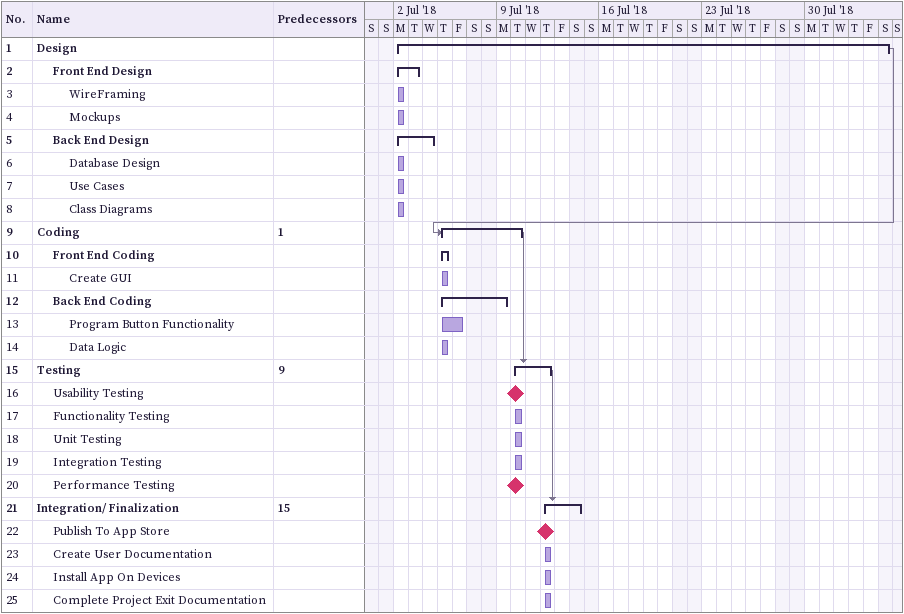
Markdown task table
| ID | Level | Task | Start | Finish | Predecessors |
|---|---|---|---|---|---|
| 1 | 1 | **Design** | 2018-07-02 | 2018-08-04 |  |
| 2 | 2 | **Front End Design** | 2018-07-02 | 2018-07-03 |  |
| 3 | 3 | WireFraming | 2018-07-02 | 2018-07-02 |  |
| 4 | 3 | Mockups | 2018-07-02 | 2018-07-02 |  |
| 5 | 2 | **Back End Design** | 2018-07-02 | 2018-07-04 |  |
| 6 | 3 | Database Design | 2018-07-02 | 2018-07-02 |  |
| 7 | 3 | Use Cases | 2018-07-02 | 2018-07-02 |  |
| 8 | 3 | Class Diagrams | 2018-07-02 | 2018-07-02 |  |
| 9 | 1 | **Coding** | 2018-07-05 | 2018-07-10 | 1 |
| 10 | 2 | **Front End Coding** | 2018-07-05 | 2018-07-05 |  |
| 11 | 3 | Create GUI | 2018-07-05 | 2018-07-05 |  |
| 12 | 2 | **Back End Coding** | 2018-07-05 | 2018-07-09 |  |
| 13 | 3 | Program Button Functionality | 2018-07-05 | 2018-07-06 |  |
| 14 | 3 | Data Logic | 2018-07-05 | 2018-07-05 |  |
| 15 | 1 | **Testing** | 2018-07-10 | 2018-07-12 | 9 |
| 16 | 2 | Usability Testing (milestone) | 2018-07-10 | 2018-07-10 |  |
| 17 | 2 | Functionality Testing | 2018-07-10 | 2018-07-10 |  |
| 18 | 2 | Unit Testing | 2018-07-10 | 2018-07-10 |  |
| 19 | 2 | Integration Testing | 2018-07-10 | 2018-07-10 |  |
| 20 | 2 | Performance Testing (milestone) | 2018-07-10 | 2018-07-10 |  |
| 21 | 1 | **Integration/ Finalization** | 2018-07-12 | 2018-07-14 | 15 |
| 22 | 2 | Publish To App Store (milestone) | 2018-07-12 | 2018-07-12 |  |
| 23 | 2 | Create User Documentation | 2018-07-12 | 2018-07-12 |  |
| 24 | 2 | Install App On Devices | 2018-07-12 | 2018-07-12 |  |
| 25 | 2 | Complete Project Exit Documentation | 2018-07-12 | 2018-07-12 |  |
